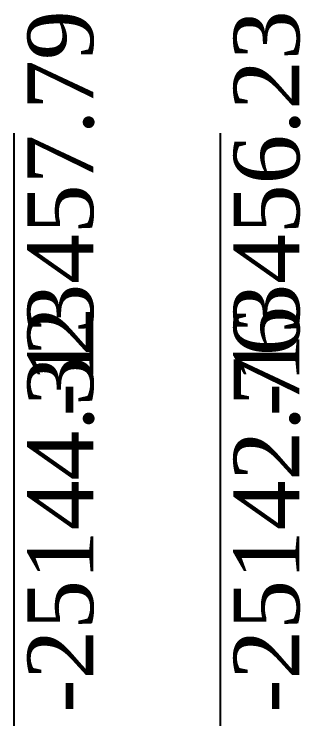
# Model space of a CAD drawing. Header units: metres. Extents: x -148477 to 168932, y -55673 to -2736.
# Drawn here: x -50945.24 to -50943.06, y -16261.95 to -16256.55 of the extents above; entities that cross this region are included whole.
import ezdxf

# ---------------------------------------------------------------- set-up
doc = ezdxf.new("R2010")
doc.units = ezdxf.units.M
doc.styles.add('liza', font='times.ttf', dxfattribs={"height": 2})

msp = doc.modelspace()

# ---------------------------------------------------------------- linework, layer by layer
at = {"linetype": 'Continuous', "lineweight": -3, "ltscale": 0.5}
for p, q in [((-50945.2386, -16261.949), (-50945.2386, -16257.449)), ((-50943.6718, -16261.949), (-50943.6718, -16257.449))]:
    msp.add_line(p, q, dxfattribs=at)

# ---------------------------------------------------------------- texts
at = {"linetype": 'Continuous', "lineweight": -3, "ltscale": 0.5, "char_height": 0.5, "width": 2.15, "attachment_point": 1, "rotation": 90, "style": 'liza'}
for s, insert in [('-13457.79', (-50945.1386, -16259.599)), ('-13456.23', (-50943.5718, -16259.599)), ('-25144.32', (-50945.1386, -16261.849)), ('-25142.76', (-50943.5718, -16261.849))]:
    msp.add_mtext(s, dxfattribs=dict(at, insert=insert))

doc.saveas('drawing.dxf')
